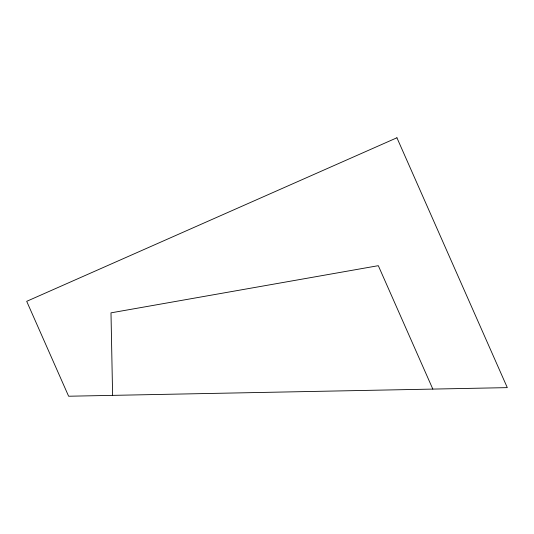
<?xml version="1.0" encoding="UTF-8"?>
<svg xmlns="http://www.w3.org/2000/svg" width="534" height="534" viewBox="0 0 534 534"><rect width="100%" height="100%" fill="white"/><g stroke="black" fill="none" stroke-linecap="round" stroke-linejoin="round"><path stroke-width="0.8" d="M432.827 389.092L378.312 265.678L110.992 312.851L112.607 395.367M396.922 137.772L26.7 301.323L68.626 396.228L507.3 387.631L396.922 137.772"/></g></svg>
